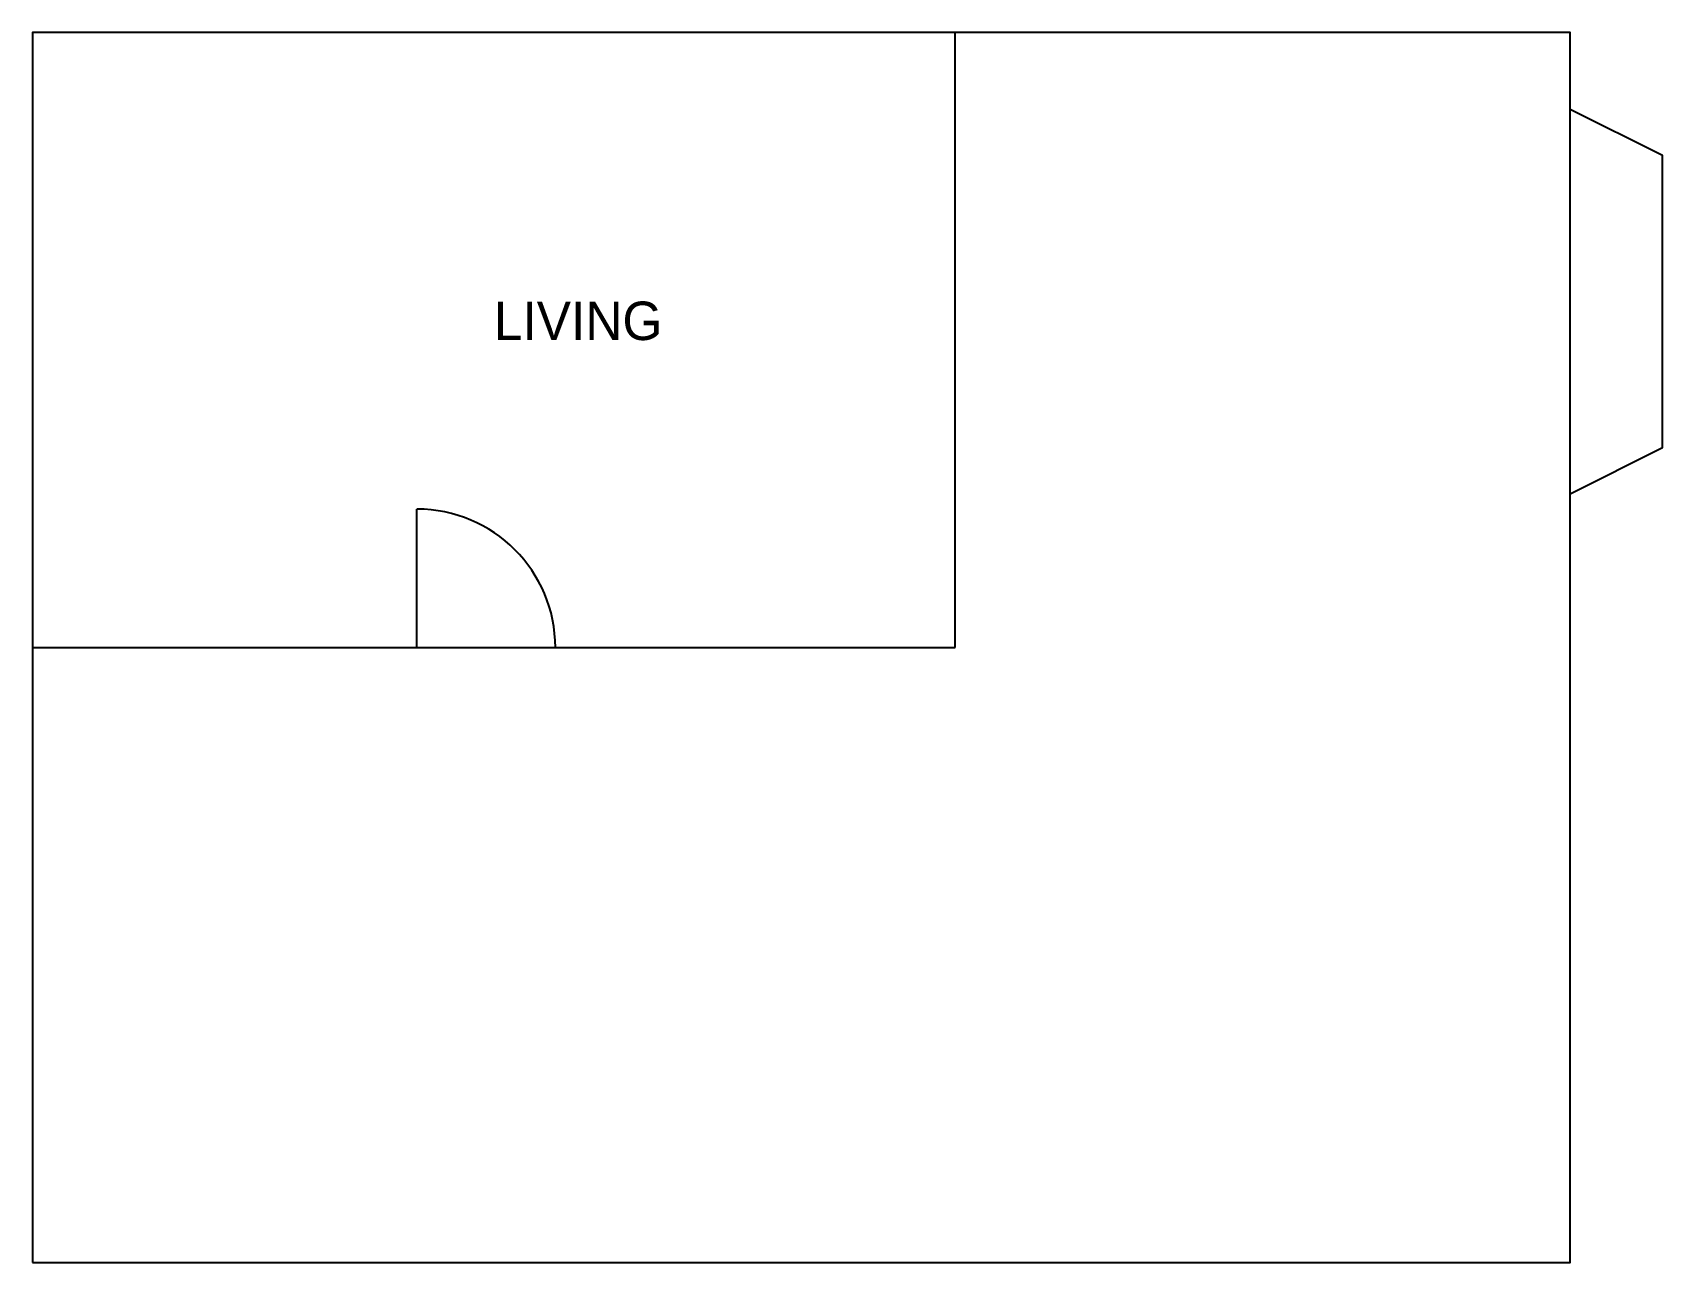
# Model space of a CAD drawing. Header units: millimetres. Extents: x 0 to 10600, y 0 to 8000.
import ezdxf

# ---------------------------------------------------------------- set-up
doc = ezdxf.new("R2010")
doc.units = ezdxf.units.MM
for name, color, linetype in [('DOORS', 3, 'Continuous'), ('FURNITURE', 5, 'Continuous'), ('WALLS', 7, 'Continuous')]:
    doc.layers.add(name, color=color, linetype=linetype)

# ---------------------------------------------------------------- blocks, each defined once
blk = doc.blocks.new('DOOR-900')
for q in [(0, 900), (900, 0)]:
    blk.add_line((0, 0), q)
blk.add_arc((0, 0), 900, 0, 90)

msp = doc.modelspace()

# ---------------------------------------------------------------- linework, layer by layer
at = {"layer": 'WALLS'}
for p, q in [((6000, 4000), (6000, 8000)), ((0, 4000), (6000, 4000))]:
    msp.add_line(p, q, dxfattribs=at)
msp.add_lwpolyline([(0, 0), (10000, 0), (10000, 8000), (0, 8000)], close=True, dxfattribs=at)
msp.add_lwpolyline([(10000, 5000), (10600, 5300), (10600, 7200), (10000, 7500)], dxfattribs=at)

# ---------------------------------------------------------------- block references
at = {"layer": 'DOORS'}
msp.add_blockref('DOOR-900', (2500, 4000), dxfattribs=at)

# ---------------------------------------------------------------- texts
at = {"layer": 'FURNITURE'}
msp.add_text('LIVING', height=250, dxfattribs=at).set_placement((3000, 6000))

doc.saveas('drawing.dxf')
